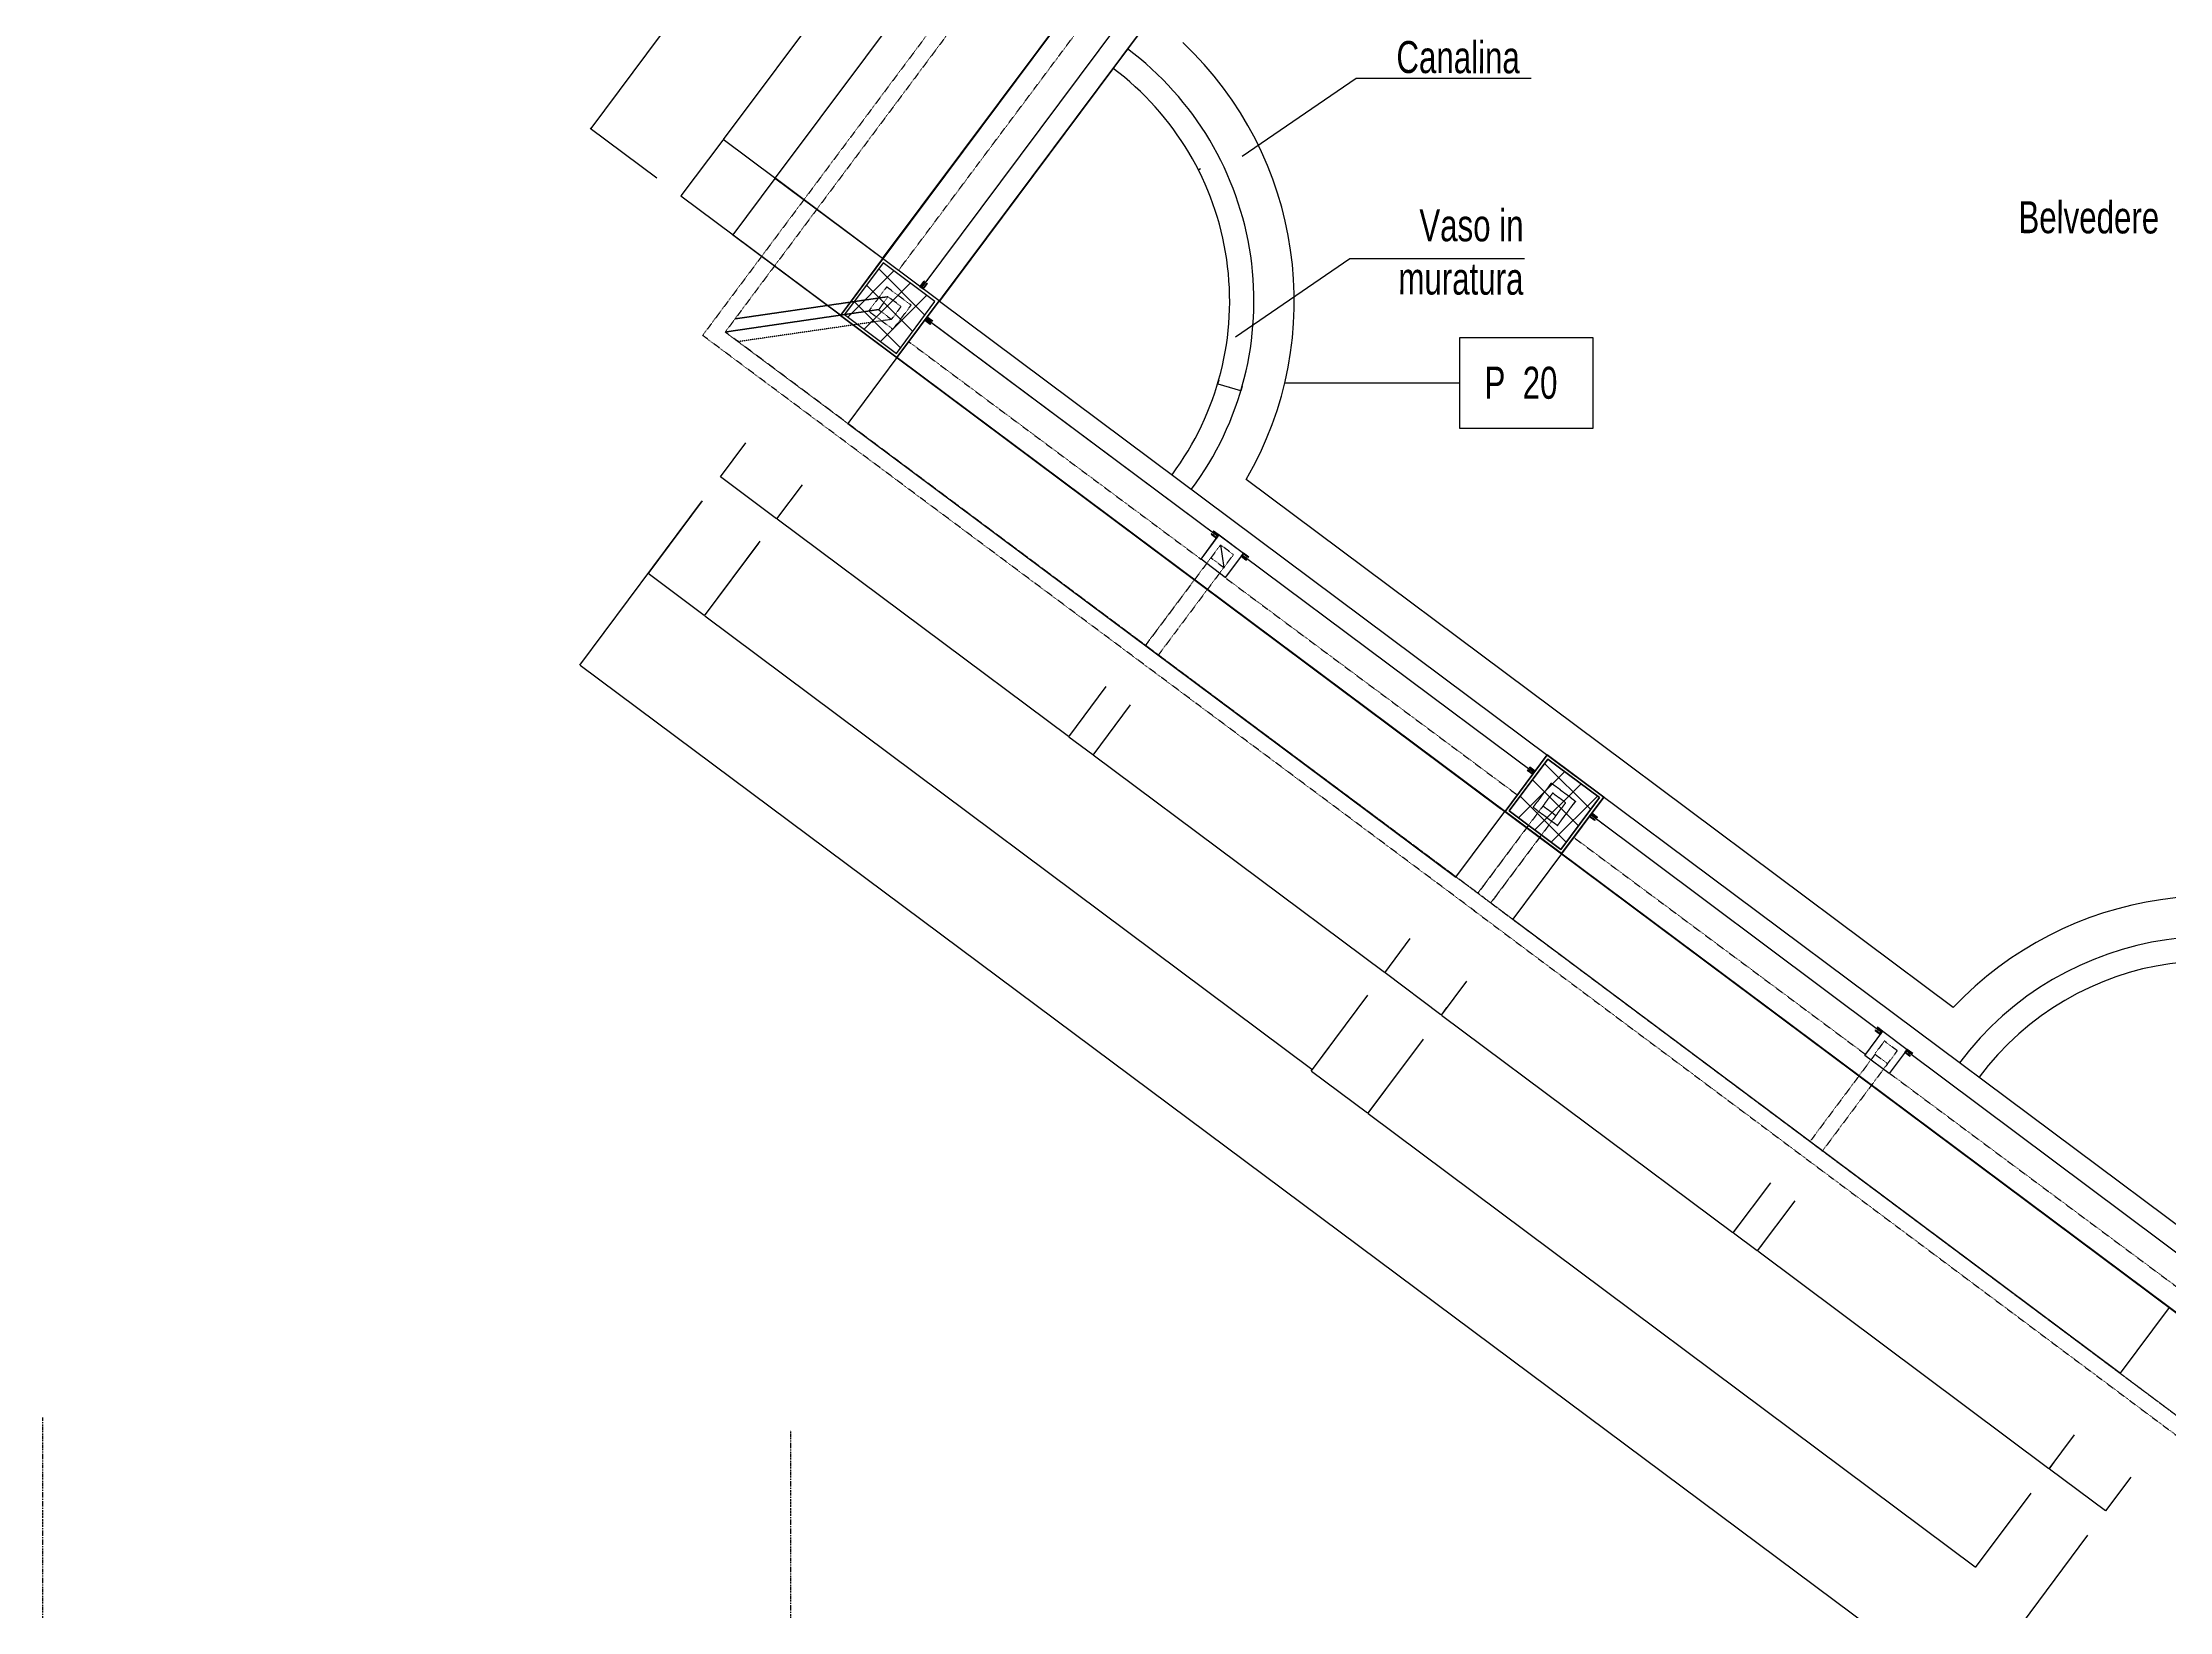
# Model space of a CAD drawing. Header units: millimetres. Extents: x -3782782348 to 131293, y -36553 to 57271.
# Drawn here: x 125259 to 126312, y -29810 to -29034 of the extents above; entities that cross this region are included whole.
import ezdxf

# ---------------------------------------------------------------- set-up
doc = ezdxf.new("R2010")
doc.units = ezdxf.units.MM
doc.header["$LTSCALE"] = 0.01
doc.linetypes.add('DASHDOT', pattern=[25.4, 12.7, -6.35, 0, -6.35])
doc.linetypes.add('HIDDEN', pattern=[0.375, 0.25, -0.125])
doc.layers.get('Defpoints').update_dxf_attribs({"color": 253})
doc.layers.add('EPC RETINI PIANO TERRENO DEFINITIVO', color=4, linetype='Continuous', lineweight=0)
doc.layers.add('SEZIONATO', color=7, linetype='Continuous', lineweight=25)
for name, color, linetype in [('X_Esterno', 8, 'Continuous'), ('X_MURI', 8, 'Continuous'), ('X_Proiezini', 1, 'Continuous'), ('X_quote 1', 253, 'Continuous'), ('X_TESTI', 253, 'Continuous')]:
    doc.layers.add(name, color=color, linetype=linetype)
doc.styles.add('QUOTE', font='simplex.shx', dxfattribs={"width": 0.7})
doc.styles.get("Standard").update_dxf_attribs({"font": 'arial.ttf'})
doc.dimstyles.get("Standard").update_dxf_attribs({"dimscale": 0, "dimtxt": 0.18, "dimasz": 0.18, "dimexe": 0.18, "dimexo": 0.0625, "dimgap": 0.09, "dimtad": 1, "dimdec": 0, "dimzin": 0, "dimdsep": 46, "dimtxsty": 'Standard', "dimcen": 0.09, "dimclrd": 256, "dimclre": 256, "dimclrt": 5, "dimadec": 0, "dimazin": 0, "dimtfac": 1, "dimtdec": 0, "dimtix": 1, "dimtofl": 0, "dimtmove": 2, "dimatfit": 3, "dimfxl": 1, "dimtolj": 1, "dimtzin": 0, "dimarcsym": 0})
pattern_1 = [(45, (126193.022, -24575), (-7.071068, 7.071068), []), (135, (126193.022, -24575), (-7.071068, -7.071068), [])]

# ---------------------------------------------------------------- blocks, each defined once
blk = doc.blocks.new('*D204')
at = {"layer": 'Defpoints', "color": 0, "transparency": 16777216}
for p in [(125634.6, -29252.5, 0), (125785.1, -29352.4, 0), (125766.6, -29377.1, 0)]:
    blk.add_point(p, dxfattribs=at)
at = {"layer": 'X_quote 1', "lineweight": -2, "transparency": 16777216}
for p, q in [((125634.6, -29252.6, 0), (125622, -29269.4, 0)), ((125622.3, -29269.4, 0), (125766.5, -29377, 0)), ((125785, -29352.4, 0), (125766.5, -29377.3, 0))]:
    blk.add_line(p, q, dxfattribs=at)
at = {"layer": 'X_quote 1', "transparency": 16777216}
for points in [[(125622.3, -29269.4, 0), (125622.2, -29269.4, 0), (125622.1, -29269.3, 0)], [(125766.5, -29377, 0), (125766.4, -29377.1, 0), (125766.6, -29377.1, 0)]]:
    blk.add_solid(points, dxfattribs=at)
at = {"layer": 'X_quote 1', "color": 5, "transparency": 16777216, "insert": (125694.5, -29323.1, 0), "char_height": 0.18, "attachment_point": 5, "rotation": 323.2584}
blk.add_mtext('\\A1;180', dxfattribs=at)
blk = doc.blocks.new('*D368')
at = {"layer": 'Defpoints', "color": 0, "transparency": 16777216}
for p in [(125595.7, -29081.8), (125674.6, -29140.7, 0), (125653.6, -29168.7, 0)]:
    blk.add_point(p, dxfattribs=at)
at = {"layer": 'X_quote 1', "lineweight": -2, "transparency": 16777216}
for p, q in [((125574.8, -29109.6), (125595.6, -29081.9)), ((125674.5, -29140.6), (125595.5, -29081.7)), ((125653.6, -29168.6), (125574.6, -29109.7))]:
    blk.add_line(p, q, dxfattribs=at)
at = {"layer": 'X_quote 1', "transparency": 16777216}
for points in [[(125595.5, -29081.9), (125595.6, -29081.9), (125595.7, -29081.8)], [(125574.8, -29109.6), (125574.9, -29109.7), (125574.7, -29109.8)]]:
    blk.add_solid(points, dxfattribs=at)
at = {"layer": 'X_quote 1', "color": 5, "transparency": 16777216, "insert": (125585.1, -29095.7), "char_height": 0.18, "attachment_point": 5, "rotation": 53.2584}
blk.add_mtext('\\A1;35', dxfattribs=at)
blk = doc.blocks.new('*D369')
at = {"layer": 'Defpoints', "color": 0, "transparency": 16777216}
for p in [(125820.3, -28780.8), (125899.2, -28839.7, 0), (125674.6, -29140.7, 0)]:
    blk.add_point(p, dxfattribs=at)
at = {"layer": 'X_quote 1', "lineweight": -2, "transparency": 16777216}
for p, q in [((125595.8, -29081.6), (125820.2, -28781)), ((125899.2, -28839.7), (125820.2, -28780.7)), ((125674.5, -29140.6), (125595.5, -29081.7))]:
    blk.add_line(p, q, dxfattribs=at)
at = {"layer": 'X_quote 1', "transparency": 16777216}
for points in [[(125820.2, -28781), (125820.2, -28781), (125820.3, -28780.8)], [(125595.7, -29081.6), (125595.8, -29081.6), (125595.7, -29081.8)]]:
    blk.add_solid(points, dxfattribs=at)
at = {"layer": 'X_quote 1', "color": 5, "transparency": 16777216, "insert": (125707.8, -28931.2), "char_height": 0.18, "attachment_point": 5, "rotation": 53.2584}
blk.add_mtext('\\A1;376', dxfattribs=at)
blk = doc.blocks.new('*D208')
at = {"layer": 'Defpoints', "color": 0, "transparency": 16777216}
for p in [(125785.1, -29352.4, 0), (125797.1, -29361.4, 0), (125778.6, -29386.1)]:
    blk.add_point(p, dxfattribs=at)
at = {"layer": 'X_quote 1', "lineweight": -2, "transparency": 16777216}
for p, q in [((125785, -29352.4), (125766.5, -29377.3)), ((125797.1, -29361.4), (125778.5, -29386.3)), ((125766.7, -29377.3), (125778.5, -29386))]:
    blk.add_line(p, q, dxfattribs=at)
at = {"layer": 'X_quote 1', "transparency": 16777216}
for points in [[(125766.8, -29377.2), (125766.7, -29377.3), (125766.6, -29377.1)], [(125778.5, -29386), (125778.5, -29386), (125778.6, -29386.1)]]:
    blk.add_solid(points, dxfattribs=at)
at = {"layer": 'X_quote 1', "color": 5, "transparency": 16777216, "insert": (125772.7, -29381.5), "char_height": 0.18, "attachment_point": 5, "rotation": 323.2584}
blk.add_mtext('\\A1;15', dxfattribs=at)
blk = doc.blocks.new('*D209')
at = {"layer": 'Defpoints', "color": 0, "transparency": 16777216}
for p in [(125797.1, -29361.4, 0), (125935.6, -29477.2, 0), (125923.1, -29493.9)]:
    blk.add_point(p, dxfattribs=at)
at = {"layer": 'X_quote 1', "lineweight": -2, "transparency": 16777216}
for p, q in [((125797.1, -29361.4), (125778.5, -29386.3)), ((125778.8, -29386.2), (125922.9, -29493.8)), ((125935.5, -29477.2), (125922.9, -29494.1))]:
    blk.add_line(p, q, dxfattribs=at)
at = {"layer": 'X_quote 1', "transparency": 16777216}
for points in [[(125778.8, -29386.2), (125778.7, -29386.3), (125778.6, -29386.1)], [(125922.9, -29493.8), (125922.9, -29493.9), (125923.1, -29493.9)]]:
    blk.add_solid(points, dxfattribs=at)
at = {"layer": 'X_quote 1', "color": 5, "transparency": 16777216, "insert": (125850.9, -29439.9), "char_height": 0.18, "attachment_point": 5, "rotation": 323.2584}
blk.add_mtext('\\A1;180', dxfattribs=at)
blk = doc.blocks.new('*D210')
at = {"layer": 'Defpoints', "color": 0, "transparency": 16777216}
for p in [(125935.6, -29477.2, 0), (125963.6, -29498.1, 0), (125951.1, -29514.9)]:
    blk.add_point(p, dxfattribs=at)
at = {"layer": 'X_quote 1', "lineweight": -2, "transparency": 16777216}
for p, q in [((125935.5, -29477.2), (125922.9, -29494.1)), ((125923.2, -29494), (125950.9, -29514.8)), ((125963.6, -29498.2), (125951, -29515))]:
    blk.add_line(p, q, dxfattribs=at)
at = {"layer": 'X_quote 1', "transparency": 16777216}
for points in [[(125923.2, -29494), (125923.2, -29494.1), (125923.1, -29493.9)], [(125951, -29514.7), (125950.9, -29514.8), (125951.1, -29514.9)]]:
    blk.add_solid(points, dxfattribs=at)
at = {"layer": 'X_quote 1', "color": 5, "transparency": 16777216, "insert": (125937.2, -29504.3), "char_height": 0.18, "attachment_point": 5, "rotation": 323.2584}
blk.add_mtext('\\A1;35', dxfattribs=at)
blk = doc.blocks.new('*D211')
at = {"layer": 'Defpoints', "color": 0, "transparency": 16777216}
for p in [(126114, -29597.9, 0), (126126, -29606.9, 0), (126107.5, -29631.7)]:
    blk.add_point(p, dxfattribs=at)
at = {"layer": 'X_quote 1', "lineweight": -2, "transparency": 16777216}
for p, q in [((126114, -29598), (126095.4, -29622.8)), ((126126, -29607), (126107.4, -29631.8)), ((126095.7, -29622.8), (126107.4, -29631.6))]:
    blk.add_line(p, q, dxfattribs=at)
at = {"layer": 'X_quote 1', "transparency": 16777216}
for points in [[(126095.7, -29622.8), (126095.6, -29622.8), (126095.5, -29622.7)], [(126107.4, -29631.5), (126107.4, -29631.6), (126107.5, -29631.7)]]:
    blk.add_solid(points, dxfattribs=at)
at = {"layer": 'X_quote 1', "color": 5, "transparency": 16777216, "insert": (126101.6, -29627), "char_height": 0.18, "attachment_point": 5, "rotation": 323.2584}
blk.add_mtext('\\A1;15', dxfattribs=at)
blk = doc.blocks.new('*D212')
at = {"layer": 'Defpoints', "color": 0, "transparency": 16777216}
for p in [(125953.8, -29511.3, 0), (126095.5, -29622.7), (126098.2, -29619.1, 0)]:
    blk.add_point(p, dxfattribs=at)
at = {"layer": 'X_quote 1', "lineweight": -2, "transparency": 16777216}
for p, q in [((125953.7, -29511.3), (125951, -29515)), ((125951.2, -29515), (126095.4, -29622.6)), ((126098.2, -29619.1), (126095.4, -29622.8))]:
    blk.add_line(p, q, dxfattribs=at)
at = {"layer": 'X_quote 1', "transparency": 16777216}
for points in [[(125951.2, -29515), (125951.2, -29515), (125951.1, -29514.9)], [(126095.4, -29622.6), (126095.4, -29622.6), (126095.5, -29622.7)]]:
    blk.add_solid(points, dxfattribs=at)
at = {"layer": 'X_quote 1', "color": 5, "transparency": 16777216, "insert": (126023.4, -29568.6), "char_height": 0.18, "attachment_point": 5, "rotation": 323.2584}
blk.add_mtext('\\A1;180', dxfattribs=at)
blk = doc.blocks.new('*D213')
at = {"layer": 'Defpoints', "color": 0, "transparency": 16777216}
for p in [(125606.6, -29231.7, 0), (125634.6, -29252.5, 0), (125622.1, -29269.3)]:
    blk.add_point(p, dxfattribs=at)
at = {"layer": 'X_quote 1', "lineweight": -2, "transparency": 16777216}
for p, q in [((125606.6, -29231.7), (125594, -29248.6)), ((125594.2, -29248.5), (125622, -29269.2)), ((125634.6, -29252.6), (125622, -29269.4))]:
    blk.add_line(p, q, dxfattribs=at)
at = {"layer": 'X_quote 1', "transparency": 16777216}
for points in [[(125594.3, -29248.5), (125594.2, -29248.5), (125594.1, -29248.4)], [(125622, -29269.2), (125622, -29269.2), (125622.1, -29269.3)]]:
    blk.add_solid(points, dxfattribs=at)
at = {"layer": 'X_quote 1', "color": 5, "transparency": 16777216, "insert": (125608.2, -29258.7), "char_height": 0.18, "attachment_point": 5, "rotation": 323.3042}
blk.add_mtext('\\A1;35', dxfattribs=at)
blk = doc.blocks.new('*D214')
at = {"layer": 'Defpoints', "color": 0, "transparency": 16777216}
for p in [(126110.2, -29628.1, 0), (126252, -29739.5), (126254.7, -29735.9, 0)]:
    blk.add_point(p, dxfattribs=at)
at = {"layer": 'X_quote 1', "lineweight": -2, "transparency": 16777216}
for p, q in [((126110.2, -29628.1), (126107.4, -29631.8)), ((126107.7, -29631.8), (126251.8, -29739.4)), ((126254.6, -29735.9), (126251.9, -29739.6))]:
    blk.add_line(p, q, dxfattribs=at)
at = {"layer": 'X_quote 1', "transparency": 16777216}
for points in [[(126107.7, -29631.7), (126107.7, -29631.8), (126107.5, -29631.7)], [(126251.8, -29739.4), (126251.8, -29739.4), (126252, -29739.5)]]:
    blk.add_solid(points, dxfattribs=at)
at = {"layer": 'X_quote 1', "color": 5, "transparency": 16777216, "insert": (126179.9, -29685.4), "char_height": 0.18, "attachment_point": 5, "rotation": 323.2584}
blk.add_mtext('\\A1;180', dxfattribs=at)
blk = doc.blocks.new('*D215')
at = {"layer": 'Defpoints', "color": 0, "transparency": 16777216}
for p in [(126264.4, -29722.7, 0), (126292.5, -29743.6, 0), (126280, -29760.4)]:
    blk.add_point(p, dxfattribs=at)
at = {"layer": 'X_quote 1', "lineweight": -2, "transparency": 16777216}
for p, q in [((126264.4, -29722.8), (126251.8, -29739.6)), ((126252.1, -29739.6), (126279.8, -29760.3)), ((126292.4, -29743.7), (126279.9, -29760.5))]:
    blk.add_line(p, q, dxfattribs=at)
at = {"layer": 'X_quote 1', "transparency": 16777216}
for points in [[(126252.1, -29739.6), (126252.1, -29739.6), (126251.9, -29739.5)], [(126279.8, -29760.3), (126279.8, -29760.3), (126280, -29760.4)]]:
    blk.add_solid(points, dxfattribs=at)
at = {"layer": 'X_quote 1', "color": 5, "transparency": 16777216, "insert": (126266.1, -29749.8), "char_height": 0.18, "attachment_point": 5, "rotation": 323.3042}
blk.add_mtext('\\A1;35', dxfattribs=at)
blk = doc.blocks.new('*D219')
at = {"layer": 'Defpoints', "color": 0, "transparency": 16777216}
for p in [(125942.1, -29526.9, 0), (126243, -29751.5, 0), (126215.5, -29788.3)]:
    blk.add_point(p, dxfattribs=at)
at = {"layer": 'X_quote 1', "lineweight": -2, "transparency": 16777216}
for p, q in [((125942.1, -29526.9), (125914.5, -29563.8)), ((125914.8, -29563.8), (126215.4, -29788.2)), ((126242.9, -29751.6), (126215.4, -29788.5))]:
    blk.add_line(p, q, dxfattribs=at)
at = {"layer": 'X_quote 1', "transparency": 16777216}
for points in [[(125914.8, -29563.8), (125914.8, -29563.8), (125914.6, -29563.7)], [(126215.4, -29788.2), (126215.4, -29788.2), (126215.5, -29788.3)]]:
    blk.add_solid(points, dxfattribs=at)
at = {"layer": 'X_quote 1', "color": 5, "transparency": 16777216, "insert": (126065.2, -29675.8), "char_height": 0.18, "attachment_point": 5, "rotation": 323.2542}
blk.add_mtext('\\A1;375.5', dxfattribs=at)
blk = doc.blocks.new('*D221')
at = {"layer": 'Defpoints', "color": 0, "transparency": 16777216}
for p in [(125895.6, -29530.7), (125923.6, -29551.7), (125914.6, -29563.7)]:
    blk.add_point(p, dxfattribs=at)
at = {"layer": 'X_quote 1', "lineweight": -2, "transparency": 16777216}
for p, q in [((125895.6, -29530.7), (125886.5, -29542.8)), ((125886.8, -29542.8), (125914.5, -29563.5)), ((125923.6, -29551.7), (125914.5, -29563.8))]:
    blk.add_line(p, q, dxfattribs=at)
at = {"layer": 'X_quote 1', "transparency": 16777216}
for points in [[(125886.8, -29542.7), (125886.8, -29542.8), (125886.6, -29542.7)], [(125914.5, -29563.5), (125914.5, -29563.6), (125914.6, -29563.7)]]:
    blk.add_solid(points, dxfattribs=at)
at = {"layer": 'X_quote 1', "color": 5, "transparency": 16777216, "insert": (125900.7, -29553), "char_height": 0.18, "attachment_point": 5, "rotation": 323.1145}
blk.add_mtext('\\A1;35', dxfattribs=at)
blk = doc.blocks.new('*D222')
at = {"layer": 'Defpoints', "color": 0, "transparency": 16777216}
for p in [(125584.7, -29261), (126271, -29772.4, 0), (126210.8, -29853.2)]:
    blk.add_point(p, dxfattribs=at)
at = {"layer": 'X_quote 1', "lineweight": -2, "transparency": 16777216}
for p, q in [((125584.7, -29261), (125524.4, -29341.9)), ((125524.7, -29341.9), (126210.7, -29853.1)), ((126271, -29772.5), (126210.7, -29853.3))]:
    blk.add_line(p, q, dxfattribs=at)
at = {"layer": 'X_quote 1', "transparency": 16777216}
for points in [[(125524.7, -29341.8), (125524.7, -29341.9), (125524.5, -29341.8)], [(126210.7, -29853.1), (126210.6, -29853.1), (126210.8, -29853.2)]]:
    blk.add_solid(points, dxfattribs=at)
at = {"layer": 'X_quote 1', "color": 5, "transparency": 16777216, "insert": (125867.8, -29597.3), "char_height": 0.18, "attachment_point": 5, "rotation": 323.3042}
blk.add_mtext('\\A1;856', dxfattribs=at)
blk = doc.blocks.new('*D223')
at = {"layer": 'Defpoints', "color": 0, "transparency": 16777216}
for p in [(125613.8, -29280.5, 0), (125914.6, -29505.1, 0), (125887.2, -29541.9)]:
    blk.add_point(p, dxfattribs=at)
at = {"layer": 'X_quote 1', "lineweight": -2, "transparency": 16777216}
for p, q in [((125613.7, -29280.5), (125586.2, -29317.4)), ((125586.4, -29317.4), (125887, -29541.8)), ((125914.6, -29505.2), (125887.1, -29542))]:
    blk.add_line(p, q, dxfattribs=at)
at = {"layer": 'X_quote 1', "transparency": 16777216}
for points in [[(125586.4, -29317.3), (125586.4, -29317.4), (125586.3, -29317.3)], [(125887, -29541.8), (125887, -29541.8), (125887.2, -29541.9)]]:
    blk.add_solid(points, dxfattribs=at)
at = {"layer": 'X_quote 1', "color": 5, "transparency": 16777216, "insert": (125736.8, -29429.4), "char_height": 0.18, "attachment_point": 5, "rotation": 323.2542}
blk.add_mtext('\\A1;375.5', dxfattribs=at)
blk = doc.blocks.new('*D224')
at = {"layer": 'Defpoints', "color": 0, "transparency": 16777216}
for p in [(125585.1, -29260.4), (125613.1, -29281.3, 0), (125558.3, -29296.4)]:
    blk.add_point(p, dxfattribs=at)
at = {"layer": 'X_quote 1', "lineweight": -2, "transparency": 16777216}
for p, q in [((125585.1, -29260.5), (125558.2, -29296.6)), ((125613.1, -29281.4), (125586.2, -29317.4)), ((125586.2, -29317.2), (125558.5, -29296.5))]:
    blk.add_line(p, q, dxfattribs=at)
at = {"layer": 'X_quote 1', "transparency": 16777216}
for points in [[(125558.5, -29296.5), (125558.4, -29296.6), (125558.3, -29296.4)], [(125586.2, -29317.2), (125586.2, -29317.2), (125586.3, -29317.3)]]:
    blk.add_solid(points, dxfattribs=at)
at = {"layer": 'X_quote 1', "color": 5, "transparency": 16777216, "insert": (125572.4, -29306.7), "char_height": 0.18, "attachment_point": 5, "rotation": 323.3042}
blk.add_mtext('\\A1;35', dxfattribs=at)
blk = doc.blocks.new('*D447')
at = {"layer": 'Defpoints', "color": 0, "transparency": 16777216}
for p in [(125729.3, -28956.4), (125790.4, -29002.2, 0), (125682.3, -29146.5, 0)]:
    blk.add_point(p, dxfattribs=at)
at = {"layer": 'X_quote 1', "lineweight": -2, "transparency": 16777216}
for p, q in [((125621.4, -29100.6), (125729.2, -28956.6)), ((125790.3, -29002.1), (125729.2, -28956.3)), ((125682.3, -29146.4), (125621.1, -29100.6))]:
    blk.add_line(p, q, dxfattribs=at)
at = {"layer": 'X_quote 1', "transparency": 16777216}
for points in [[(125729.2, -28956.6), (125729.2, -28956.6), (125729.3, -28956.4)], [(125621.3, -29100.6), (125621.4, -29100.6), (125621.3, -29100.7)]]:
    blk.add_solid(points, dxfattribs=at)
at = {"layer": 'X_quote 1', "color": 5, "transparency": 16777216, "insert": (125675.1, -29028.5), "char_height": 0.18, "attachment_point": 5, "rotation": 53.1755}
blk.add_mtext('\\A1;180', dxfattribs=at)
blk = doc.blocks.new('*D225')
at = {"layer": 'Defpoints', "color": 0, "transparency": 16777216}
for p in [(126074.8, -28414.9), (125529.9, -29076.3), (125562.7, -29100.8)]:
    blk.add_point(p, dxfattribs=at)
at = {"layer": 'X_quote 1', "lineweight": -2, "transparency": 16777216}
for p, q in [((126041.8, -28390.5), (125530, -29076.2)), ((126074.7, -28414.8), (126041.8, -28390.2)), ((125562.7, -29100.8), (125529.7, -29076.2))]:
    blk.add_line(p, q, dxfattribs=at)
at = {"layer": 'X_quote 1', "transparency": 16777216}
for points in [[(126041.8, -28390.5), (126041.9, -28390.5), (126041.9, -28390.4)], [(125530, -29076.1), (125530, -29076.2), (125529.9, -29076.3)]]:
    blk.add_solid(points, dxfattribs=at)
at = {"layer": 'X_quote 1', "color": 5, "transparency": 16777216, "insert": (125785.8, -28733.2), "char_height": 0.18, "attachment_point": 5, "rotation": 53.2584}
blk.add_mtext('\\A1;856', dxfattribs=at)
blk = doc.blocks.new('*D458')
at = {"layer": 'Defpoints', "color": 0, "transparency": 16777216}
for p in [(125830.8, -29096.7, 0), (125702.6, -29161.6, 0)]:
    blk.add_point(p, dxfattribs=at)
at = {"layer": 'X_quote 1', "lineweight": -2, "transparency": 16777216}
for p, q in [((125831.8, -29096.2), (125831, -29096.6)), ((125702.5, -29161.6), (125702.6, -29161.6)), ((125702.6, -29161.6), (125702.6, -29161.5))]:
    blk.add_line(p, q, dxfattribs=at)
at = {"layer": 'X_quote 1', "transparency": 16777216}
blk.add_solid([(125831, -29096.6), (125831, -29096.7), (125830.8, -29096.7)], dxfattribs=at)
at = {"layer": 'X_quote 1', "color": 5, "transparency": 16777216, "insert": (125831.4, -29096.2), "char_height": 0.18, "attachment_point": 5, "rotation": 26.8192}
blk.add_mtext('\\A1;R144', dxfattribs=at)
blk = doc.blocks.new('*D459')
at = {"layer": 'Defpoints', "color": 0, "transparency": 16777216}
for p in [(125840.9, -29200.6, 0), (125851.9, -29205.8), (125852.4, -29203.9, 0)]:
    blk.add_point(p, dxfattribs=at)
at = {"layer": 'X_quote 1', "lineweight": -2, "transparency": 16777216}
for p, q in [((125840.9, -29200.7), (125840.3, -29202.8)), ((125840.5, -29202.6), (125851.7, -29205.8)), ((125852.4, -29203.9), (125851.8, -29206))]:
    blk.add_line(p, q, dxfattribs=at)
at = {"layer": 'X_quote 1', "transparency": 16777216}
for points in [[(125840.5, -29202.6), (125840.5, -29202.7), (125840.3, -29202.6)], [(125851.7, -29205.8), (125851.7, -29205.8), (125851.9, -29205.8)]]:
    blk.add_solid(points, dxfattribs=at)
at = {"layer": 'X_quote 1', "color": 5, "transparency": 16777216, "insert": (125846.1, -29204), "char_height": 0.18, "attachment_point": 5, "rotation": 344.2295}
blk.add_mtext('\\A1;12', dxfattribs=at)
blk = doc.blocks.new('A$C11017024')
at = {"layer": 'X_TESTI'}
blk.add_line((-152.4, 93.7), (-239, 93.7, 0), dxfattribs=at)
at = {"layer": 'X_TESTI', "elevation": 0}
blk.add_lwpolyline([(-152.4, 71.3), (-86.2, 71.3), (-86.2, 116.1), (-152.4, 116.1)], close=True, dxfattribs=at)
at = {"layer": 'X_TESTI', "insert": (-140.1, 85.8, 0), "char_height": 1.452, "width": 197.048, "attachment_point": 7, "rotation": 359.8509, "style": 'QUOTE'}
blk.add_mtext('{\\fArial|b0|i0|c0|p34;\\H10.9x;P  20 }', dxfattribs=at)
blk = doc.blocks.new('*D422')
at = {"layer": 'Defpoints', "color": 0, "transparency": 16777216}
for p in [(125600.3, -29128.9), (125674.5, -29140.6, 0), (125653.6, -29168.7, 0)]:
    blk.add_point(p, dxfattribs=at)
at = {"layer": 'X_quote 1', "lineweight": -2, "transparency": 16777216}
for p, q in [((125621.1, -29101), (125600.4, -29128.8)), ((125674.5, -29140.6), (125621, -29100.7)), ((125653.5, -29168.6), (125600.1, -29128.8))]:
    blk.add_line(p, q, dxfattribs=at)
at = {"layer": 'X_quote 1', "transparency": 16777216}
for points in [[(125621.1, -29101), (125621.1, -29101), (125621.2, -29100.8)], [(125600.3, -29128.7), (125600.4, -29128.8), (125600.3, -29128.9)]]:
    blk.add_solid(points, dxfattribs=at)
at = {"layer": 'X_quote 1', "color": 5, "transparency": 16777216, "insert": (125610.6, -29114.8), "char_height": 0.18, "attachment_point": 5, "rotation": 53.2815}
blk.add_mtext('\\A1;35', dxfattribs=at)

msp = doc.modelspace()

# ---------------------------------------------------------------- hatches: boundary and pattern name
at = {"layer": 'EPC RETINI PIANO TERRENO DEFINITIVO'}
h = msp.add_hatch(dxfattribs=at)
h.set_pattern_fill('_USER', color=256, scale=10, angle=45, style=0, double=1, pattern_type=0)
h.set_pattern_definition(pattern_1)
h.paths.add_polyline_path([(125700.4, -29161.9), (125674.8, -29142.7), (125655.7, -29168.3), (125681.3, -29187.5)])
h = msp.add_hatch(dxfattribs=at)
h.set_pattern_fill('_USER', color=256, scale=10, angle=45, style=0, double=1, pattern_type=0)
h.set_pattern_definition(pattern_1)
h.paths.add_polyline_path([(126029.4, -29407.4), (126003.8, -29388.3), (125984.7, -29413.9), (126010.3, -29433)])

# ---------------------------------------------------------------- linework, layer by layer
at = {"elevation": 0}
for points in [[(125700.4, -29161.9), (125674.8, -29142.7), (125655.7, -29168.3), (125681.3, -29187.5)], [(126029.4, -29407.4), (126003.8, -29388.3), (125984.6, -29413.9), (126010.3, -29433)], [(126003.8, -29388.3), (126029.4, -29407.4), (126010.3, -29433.1), (125984.7, -29413.9)]]:
    msp.add_lwpolyline(points, close=True, dxfattribs=at)
for centre in [(125696.4, -29151.5, 0), (125696.4, -29151.5, 0), (125698.2, -29149.1, 0), (125698.2, -29149.1, 0), (125700, -29146.6, 0), (125701.8, -29144.2, 0), (125838.7, -29276.9, 0), (125838.7, -29276.9, 0), (125854.2, -29288.5, 0), (125854.2, -29288.5, 0), (126028.4, -29418.5, 0), (126030.8, -29420.3, 0), (126167.3, -29522.5, 0), (126167.3, -29522.5, 0), (126182.8, -29534.1, 0), (126182.9, -29534.1, 0)]:
    msp.add_circle(centre, 0.0957)
at = {"layer": 'SEZIONATO'}
for p, q in [((125801.6, -29010.5, 0), (125693.9, -29154.7, 0)), ((125694.7, -29152, 0), (125692.9, -29154.4, 0)), ((125694.7, -29152, 0), (125692.9, -29154.4, 0)), ((125697.8, -29172.9, 0), (125695.4, -29171.2, 0)), ((125697.8, -29172.9, 0), (125695.4, -29171.2, 0)), ((125840.2, -29278, 0), (125696, -29170.4, 0)), ((125840.2, -29278, 0), (125696.2, -29170.5, 0)), ((125837.4, -29277.2, 0), (125839.8, -29279, 0)), ((125837.5, -29277.2, 0), (125839.9, -29279, 0)), ((125854.3, -29289.8, 0), (125851.9, -29288, 0)), ((125854.3, -29289.8, 0), (125851.9, -29288, 0)), ((125852.7, -29287.4, 0), (125996.9, -29395, 0)), ((125852.7, -29287.4, 0), (125996.9, -29395, 0)), ((125993.9, -29394, 0), (125996.3, -29395.8, 0)), ((125993.9, -29394, 0), (125996.3, -29395.8, 0)), ((126026.7, -29418.5, 0), (126024.3, -29416.7, 0)), ((126026.7, -29418.5, 0), (126024.3, -29416.7, 0)), ((126168.9, -29523.6, 0), (126025.2, -29416.1, 0)), ((126166.1, -29522.8, 0), (126168.5, -29524.6, 0)), ((126166.1, -29522.8, 0), (126168.5, -29524.6, 0)), ((126182.9, -29535.4, 0), (126180.5, -29533.6, 0)), ((126182.9, -29535.4, 0), (126180.5, -29533.6, 0)), ((126181.6, -29532.9, 0), (126325.6, -29640.4, 0)), ((126181.6, -29532.9, 0), (126325.6, -29640.4, 0))]:
    msp.add_line(p, q, dxfattribs=at)
at = {"layer": 'X_Esterno', "linetype": 'HIDDEN', "ltscale": 30}
for p, q in [((126155.8, -28414.6, 0), (125585.4, -29178.6, 0)), ((126157.4, -28425.8, 0), (125596.6, -29176.9, 0)), ((125682.3, -29146.5, 0), (125790.3, -29002.1, 0)), ((125677.3, -29159.5, 0), (125601.4, -29170.5, 0)), ((125677.2, -29159.5, 0), (125601.4, -29170.5, 0)), ((125672.5, -29165.9, 0), (125596.6, -29177, 0)), ((125672.4, -29165.9, 0), (125596.6, -29177, 0)), ((125678.9, -29170.7, 0), (125603, -29181.7, 0)), ((125678.9, -29170.7, 0), (125603, -29181.7, 0)), ((125967.6, -29463.5, 0), (125585.4, -29178.6, 0)), ((125967.6, -29463.5, 0), (125585.4, -29178.6, 0)), ((125972.3, -29457.1, 0), (125596.6, -29176.9, 0)), ((125972.4, -29457.1, 0), (125596.6, -29177, 0)), ((125687.5, -29181.8, 0), (125832.1, -29289.4, 0)), ((125844, -29298.5, 0), (125988.7, -29406.1, 0)), ((126001.4, -29411.5, 0), (125969.1, -29454.7, 0)), ((126001.4, -29411.5, 0), (125969.1, -29454.7, 0)), ((126001.4, -29411.5, 0), (125969.1, -29454.7, 0)), ((126001.4, -29411.5, 0), (125969.2, -29454.7, 0)), ((126007.8, -29416.3, 0), (125975.5, -29459.5, 0)), ((126007.8, -29416.3, 0), (125975.6, -29459.5, 0)), ((126007.8, -29416.3, 0), (125975.6, -29459.5, 0)), ((126007.8, -29416.3, 0), (125975.6, -29459.5, 0)), ((126016.6, -29427.1, 0), (126161.3, -29534.7, 0)), ((125972.3, -29457.1, 0), (126347.8, -29737.7, 0)), ((125972.4, -29457.1, 0), (126347.8, -29737.7, 0)), ((125964.4, -29461.1, 0), (125964.3, -29461.2, 0)), ((125964.4, -29461.1, 0), (125964.3, -29461.2, 0)), ((125964.4, -29461.2, 0), (125964.3, -29461.2, 0)), ((125964.4, -29461.2, 0), (125964.3, -29461.2, 0)), ((125967.2, -29463.3, 0), (126349.1, -29748.6, 0)), ((126165.9, -29534.3, 0), (126133.6, -29577.6, 0)), ((126171.9, -29539.2, 0), (126139.5, -29582.6, 0)), ((126173, -29543.9, 0), (126317.7, -29651.5, 0))]:
    msp.add_line(p, q, dxfattribs=at)
at = {"layer": 'X_Esterno', "linetype": 'HIDDEN', "ltscale": 14}
for p, q in [((125837, -29288.7, 0), (125804.6, -29332, 0)), ((125837, -29288.7, 0), (125804.6, -29332.1, 0)), ((125843.4, -29293.5, 0), (125811, -29336.8, 0)), ((125843.4, -29293.5, 0), (125811, -29336.8, 0)), ((125970.8, -29465.9, 0), (125970.7, -29466, 0)), ((125970.8, -29465.9, 0), (125970.7, -29466, 0)), ((125970.8, -29465.9, 0), (125970.7, -29466, 0)), ((125970.8, -29465.9, 0), (125970.8, -29466, 0))]:
    msp.add_line(p, q, dxfattribs=at)
at = {"layer": 'X_Esterno', "linetype": 'HIDDEN', "ltscale": 14, "elevation": 0}
for points in [[(125688.6, -29163.6), (125676.5, -29154.6), (125667.6, -29166.6), (125679.6, -29175.6)], [(125688.6, -29163.6), (125676.5, -29154.6), (125667.6, -29166.6), (125679.6, -29175.6)], [(125683.7, -29164.3), (125677.2, -29159.5), (125672.5, -29165.9), (125678.9, -29170.7)], [(125683.7, -29164.3), (125677.2, -29159.5), (125672.5, -29165.9), (125678.9, -29170.7)]]:
    msp.add_lwpolyline(points, close=True, dxfattribs=at)
at = {"layer": 'X_Esterno', "elevation": 0}
for points in [[(126029.5, -29380.6), (125854.4, -29250)], [(126204.5, -29511.3), (126029.5, -29380.6)]]:
    msp.add_lwpolyline(points, dxfattribs=at)
at = {"layer": 'X_Esterno', "linetype": 'HIDDEN', "ltscale": 7, "elevation": 0}
for points in [[(125848.2, -29287.1), (125841.8, -29282.3), (125837, -29288.7), (125843.4, -29293.5)], [(125848.2, -29287.1), (125841.8, -29282.3), (125837, -29288.7), (125843.4, -29293.5)], [(126017.5, -29409.2), (126005.5, -29400.2), (125996.5, -29412.2), (126008.5, -29421.2)], [(126005.5, -29400.2), (126017.5, -29409.2), (126008.5, -29421.2), (125996.5, -29412.2)], [(126005.5, -29400.2), (126017.5, -29409.2), (126008.5, -29421.2), (125996.5, -29412.2)], [(126017.5, -29409.2), (126005.5, -29400.2), (125996.5, -29412.2), (126008.6, -29421.2)], [(126012.6, -29409.9), (126006.2, -29405.1), (126001.4, -29411.5), (126007.8, -29416.3)], [(126006.2, -29405.1), (126012.6, -29409.9), (126007.8, -29416.3), (126001.4, -29411.5)], [(126006.2, -29405.1), (126012.6, -29409.9), (126007.8, -29416.3), (126001.4, -29411.5)], [(126012.6, -29409.9), (126006.2, -29405.1), (126001.4, -29411.5), (126007.8, -29416.3)], [(126176.8, -29532.7), (126170.4, -29527.9), (126165.6, -29534.3), (126172, -29539.1)], [(126176.8, -29532.7), (126170.4, -29527.9), (126165.6, -29534.3), (126172, -29539.1)]]:
    msp.add_lwpolyline(points, close=True, dxfattribs=at)
at = {"layer": 'X_Esterno'}
for centre, radius, start, end in [((125702.6, -29161.6, 0), 155.7, 323.2584, 53.2584), ((125702.6, -29161.6, 0), 175.7, 329.7936, 46.7111), ((125702.6, -29161.6, 0), 143.7, 323.2584, 53.2584), ((126332.4, -29631.8, 0), 175.7, 59.8026, 136.7201), ((126332.4, -29631.8, 0), 155.7, 53.2552, 143.2552), ((126332.4, -29631.8, 0), 143.7, 53.2552, 143.2552)]:
    msp.add_arc(centre, radius, start, end, dxfattribs=at)
at = {"layer": 'X_MURI', "ltscale": 4}
for p, q in [((125674.5, -29140.6, 0), (125653.6, -29168.6, 0)), ((125674.5, -29140.6, 0), (125653.6, -29168.6, 0)), ((125702.5, -29161.5, 0), (125674.5, -29140.6, 0)), ((125702.5, -29161.5, 0), (125674.5, -29140.6, 0)), ((125695, -29151.7, 0), (125692.9, -29154.4, 0)), ((125695, -29151.7, 0), (125692.9, -29154.4, 0)), ((125692.9, -29154.4, 0), (125694.6, -29155.6, 0)), ((125692.9, -29154.4, 0), (125694.6, -29155.6, 0)), ((125695.2, -29151.8, 0), (125693.4, -29154.3, 0)), ((125695.2, -29151.8, 0), (125693.4, -29154.3, 0)), ((125693.4, -29154.3, 0), (125694.5, -29155.2, 0)), ((125693.4, -29154.3, 0), (125694.5, -29155.2, 0)), ((125696.3, -29152.7, 0), (125694.5, -29155.2, 0)), ((125696.3, -29152.7, 0), (125694.5, -29155.2, 0)), ((125696.6, -29152.9, 0), (125694.6, -29155.6, 0)), ((125696.6, -29152.9, 0), (125694.6, -29155.6, 0)), ((125695.2, -29151.8, 0), (125695, -29151.7, 0)), ((125695.2, -29151.8, 0), (125695, -29151.7, 0)), ((125696.6, -29152.9, 0), (125696.3, -29152.7, 0)), ((125696.6, -29152.9, 0), (125696.3, -29152.7, 0)), ((125681.6, -29189.6, 0), (125702.5, -29161.5, 0)), ((125681.6, -29189.6, 0), (125702.5, -29161.5, 0)), ((125653.6, -29168.6, 0), (125681.6, -29189.6, 0)), ((125653.6, -29168.6, 0), (125681.6, -29189.6, 0)), ((125695.4, -29171.2, 0), (125696.6, -29169.6, 0)), ((125695.4, -29171.2, 0), (125696.6, -29169.6, 0)), ((125698.1, -29173.2, 0), (125695.4, -29171.2, 0)), ((125698.1, -29173.2, 0), (125695.4, -29171.2, 0)), ((125695.8, -29171.1, 0), (125696.6, -29170, 0)), ((125695.8, -29171.1, 0), (125696.6, -29170, 0)), ((125698.3, -29172.9, 0), (125695.8, -29171.1, 0)), ((125698.3, -29172.9, 0), (125695.8, -29171.1, 0)), ((125699.3, -29171.6, 0), (125696.6, -29169.6, 0)), ((125699.3, -29171.6, 0), (125696.6, -29169.6, 0)), ((125699.1, -29171.8, 0), (125696.6, -29170, 0)), ((125699.1, -29171.8, 0), (125696.6, -29170, 0)), ((125698.3, -29172.9, 0), (125698.1, -29173.2, 0)), ((125698.3, -29172.9, 0), (125698.1, -29173.2, 0)), ((125837.3, -29276.7, 0), (125837.1, -29277, 0)), ((125837.3, -29276.7, 0), (125837.1, -29277, 0)), ((125837.1, -29277, 0), (125839.8, -29279, 0)), ((125837.1, -29277, 0), (125839.9, -29279, 0)), ((125837.3, -29276.7, 0), (125839.8, -29278.6, 0)), ((125837.3, -29276.7, 0), (125839.8, -29278.6, 0)), ((125838.3, -29275.4, 0), (125838.1, -29275.6, 0)), ((125838.1, -29275.6, 0), (125840.6, -29277.5, 0)), ((125838.1, -29275.6, 0), (125840.6, -29277.5, 0)), ((125838.3, -29275.4, 0), (125841.1, -29277.4, 0)), ((125838.3, -29275.4, 0), (125841, -29277.4, 0)), ((125839.8, -29279, 0), (125841, -29277.4, 0)), ((125839.8, -29278.6, 0), (125840.6, -29277.5, 0)), ((125839.8, -29278.6, 0), (125840.6, -29277.5, 0)), ((125839.9, -29279, 0), (125841.1, -29277.4, 0)), ((125851.9, -29288, 0), (125853.1, -29286.4, 0)), ((125851.9, -29288, 0), (125853.1, -29286.4, 0)), ((125854.6, -29290, 0), (125851.9, -29288, 0)), ((125854.6, -29290, 0), (125851.9, -29288, 0)), ((125852.3, -29287.9, 0), (125853.1, -29286.8, 0)), ((125852.3, -29287.9, 0), (125853.1, -29286.8, 0)), ((125854.8, -29289.8, 0), (125852.3, -29287.9, 0)), ((125854.8, -29289.8, 0), (125852.3, -29287.9, 0)), ((125855.8, -29288.4, 0), (125853.1, -29286.4, 0)), ((125855.8, -29288.4, 0), (125853.1, -29286.4, 0)), ((125855.6, -29288.6, 0), (125853.1, -29286.8, 0)), ((125855.6, -29288.7, 0), (125853.1, -29286.8, 0)), ((125993.6, -29393.8, 0), (125996.3, -29395.8, 0)), ((125993.6, -29393.8, 0), (125996.3, -29395.8, 0)), ((125993.8, -29393.5, 0), (125996.2, -29395.4, 0)), ((125993.8, -29393.5, 0), (125996.2, -29395.4, 0)), ((125994.6, -29392.4, 0), (125997.1, -29394.3, 0)), ((125994.6, -29392.4, 0), (125997.1, -29394.3, 0)), ((125994.8, -29392.2, 0), (125997.5, -29394.2, 0)), ((125994.8, -29392.2, 0), (125997.5, -29394.2, 0)), ((125996.2, -29395.4, 0), (125997.1, -29394.3, 0)), ((125996.2, -29395.4, 0), (125997.1, -29394.3, 0)), ((125996.3, -29395.8, 0), (125997.5, -29394.2, 0)), ((125996.3, -29395.8, 0), (125997.5, -29394.2, 0)), ((126024.3, -29416.7, 0), (126025.5, -29415.1, 0)), ((126024.3, -29416.7, 0), (126025.5, -29415.1, 0)), ((126027.1, -29418.8, 0), (126024.3, -29416.7, 0)), ((126027.1, -29418.8, 0), (126024.3, -29416.7, 0)), ((126024.8, -29416.7, 0), (126025.6, -29415.5, 0)), ((126024.8, -29416.7, 0), (126025.6, -29415.6, 0)), ((126027.2, -29418.5, 0), (126024.8, -29416.7, 0)), ((126027.2, -29418.5, 0), (126024.8, -29416.7, 0)), ((126028.3, -29417.2, 0), (126025.5, -29415.1, 0)), ((126028.3, -29417.2, 0), (126025.5, -29415.1, 0)), ((126028.1, -29417.4, 0), (126025.6, -29415.5, 0)), ((126028.1, -29417.4, 0), (126025.6, -29415.6, 0)), ((126028.3, -29417.2, 0), (126028.1, -29417.4, 0)), ((126028.3, -29417.2, 0), (126028.1, -29417.4, 0)), ((126027.2, -29418.5, 0), (126027.1, -29418.8, 0)), ((126027.2, -29418.5, 0), (126027.1, -29418.8, 0)), ((126165.9, -29522.3, 0), (126165.8, -29522.6, 0)), ((126165.9, -29522.3, 0), (126165.8, -29522.6, 0)), ((126165.8, -29522.6, 0), (126168.5, -29524.6, 0)), ((126165.8, -29522.6, 0), (126168.5, -29524.6, 0)), ((126165.9, -29522.3, 0), (126168.4, -29524.2, 0)), ((126165.9, -29522.3, 0), (126168.4, -29524.2, 0)), ((126167, -29521, 0), (126166.8, -29521.2, 0)), ((126166.8, -29521.2, 0), (126169.3, -29523, 0)), ((126166.8, -29521.2, 0), (126169.3, -29523.1, 0)), ((126167, -29520.9, 0), (126169.7, -29523, 0)), ((126167, -29521, 0), (126169.7, -29523, 0)), ((126168.5, -29524.6, 0), (126169.7, -29523, 0)), ((126168.5, -29524.6, 0), (126169.7, -29523, 0)), ((126168.4, -29524.2, 0), (126169.3, -29523, 0)), ((126168.4, -29524.2, 0), (126169.3, -29523.1, 0)), ((126180.5, -29533.6, 0), (126181.7, -29532, 0)), ((126180.5, -29533.6, 0), (126181.7, -29532, 0)), ((126183.2, -29535.6, 0), (126180.5, -29533.6, 0)), ((126183.2, -29535.6, 0), (126180.5, -29533.6, 0)), ((126180.9, -29533.5, 0), (126181.8, -29532.4, 0)), ((126180.9, -29533.5, 0), (126181.8, -29532.4, 0)), ((126183.4, -29535.4, 0), (126180.9, -29533.5, 0)), ((126183.4, -29535.4, 0), (126180.9, -29533.5, 0)), ((126184.4, -29534, 0), (126181.7, -29532, 0)), ((126184.4, -29534, 0), (126181.7, -29532, 0)), ((126184.2, -29534.2, 0), (126181.8, -29532.4, 0)), ((126184.3, -29534.2, 0), (126181.8, -29532.4, 0)), ((126339.6, -29680.7, 0), (126311.5, -29659.8, 0)), ((126339.6, -29680.7, 0), (126311.5, -29659.8, 0))]:
    msp.add_line(p, q, dxfattribs=at)
at = {"layer": 'X_MURI', "ltscale": 4, "elevation": 0}
for points in [[(125844.1, -29298.4), (125832.1, -29289.4), (125841, -29277.4), (125853.1, -29286.4)], [(125844.1, -29298.4), (125832.1, -29289.4), (125841.1, -29277.4), (125853.1, -29286.4)], [(125982.6, -29414.2), (126010.6, -29435.1), (126031.5, -29407.1), (126003.5, -29386.2)], [(126010.6, -29435.1), (125982.6, -29414.2), (126003.5, -29386.2), (126031.5, -29407.1)], [(126010.6, -29435.2), (125982.6, -29414.2), (126003.5, -29386.2), (126031.5, -29407.1)], [(125982.6, -29414.2), (126010.6, -29435.2), (126031.5, -29407.1), (126003.5, -29386.2)], [(126172.7, -29544), (126160.7, -29535), (126169.7, -29523), (126181.7, -29532)], [(126172.7, -29544), (126160.7, -29535), (126169.7, -29523), (126181.7, -29532)]]:
    msp.add_lwpolyline(points, close=True, dxfattribs=at)
at = {"layer": 'X_MURI', "linetype": 'DASHDOT', "ltscale": 4, "elevation": 0}
for points in [[(125258.6, -29714.3), (125258.6, -30222.5)], [(125629, -30235), (125629, -29720.5)]]:
    msp.add_lwpolyline(points, dxfattribs=at)
at = {"layer": 'X_Proiezini', "ltscale": 0.5}
for p, q in [((126165.6, -28482.7, 0), (125653.6, -29168.6, 0)), ((126193.7, -28503.6, 0), (125681.6, -29189.6, 0)), ((125674.5, -29140.6, 0), (125822.5, -28942.4, 0)), ((125653.6, -29168.7, 0), (125980.4, -29412.7, 0)), ((125996.6, -29424.7, 0), (125653.6, -29168.7, 0)), ((125996.6, -29424.7, 0), (125681.6, -29189.6, 0)), ((125996.6, -29424.7, 0), (126339.5, -29680.7, 0)), ((125996.6, -29424.7, 0), (126311.5, -29659.8, 0))]:
    msp.add_line(p, q, dxfattribs=at)
at = {"layer": 'X_Proiezini', "ltscale": 0.5, "elevation": 0}
for points in [[(126539.4, -28761.7), (126165.6, -28482.7), (125653.6, -29168.7), (126339.5, -29680.7), (126726, -29163.1), (127184.4, -29163.1)], [(125850.5, -28963.4), (125702.6, -29161.6), (126017.5, -29396.7)], [(125681.6, -29189.6), (125996.6, -29424.7)], [(126557.2, -29330.7), (126332.4, -29631.8), (126017.5, -29396.7)], [(126311.5, -29659.8), (125996.6, -29424.7)], [(126508.4, -29454.5), (126339.5, -29680.7), (125996.6, -29424.7)]]:
    msp.add_lwpolyline(points, dxfattribs=at)
at = {"layer": 'X_quote 1'}
for p, q in [((125681.6, -29189.6, 0), (125657.3, -29222.2, 0)), ((125657.3, -29222.2, 0), (125958.2, -29446.8, 0)), ((125841.8, -29282.3, 0), (125843.4, -29293.5, 0)), ((125958.2, -29446.8, 0), (125982.5, -29414.2, 0)), ((126010.6, -29435.2, 0), (125986.4, -29467.6, 0)), ((125986.4, -29467.6, 0), (126287.3, -29692.3, 0)), ((126287.3, -29692.3, 0), (126311.5, -29659.8, 0))]:
    msp.add_line(p, q, dxfattribs=at)
at = {"layer": 'X_TESTI'}
for p, q in [((125908.9, -29051.4), (125852.4, -29090.1)), ((125995.5, -29051.4), (125908.9, -29051.4)), ((125905.7, -29140.7), (125849.2, -29179.4)), ((125992.3, -29140.7), (125905.7, -29140.7))]:
    msp.add_line(p, q, dxfattribs=at)

# ---------------------------------------------------------------- block references
at = {"layer": 'X_quote 1'}
msp.add_blockref('A$C11017024', (126112.5, -29295.9, 0), dxfattribs=at)

# ---------------------------------------------------------------- texts
at = {"layer": 'X_TESTI', "char_height": 1.452, "width": 214.705, "attachment_point": 9, "rotation": 359.8509, "style": 'QUOTE'}
for s, insert in [('{\\fArial|b0|i0|c0|p34;\\H10.9x;Canalina}', (125989.9, -29049.1, 0)), ('{\\fArial|b0|i0|c0|p34;\\H10.9x;Belvedere}', (126306.4, -29128.4, 0)), ('{\\fArial|b0|i0|c0|p34;\\H10.9x;Vaso in \\Pmuratura}', (125991.7, -29158.7, 0))]:
    msp.add_mtext(s, dxfattribs=dict(at, insert=insert))

# ---------------------------------------------------------------- dimensions: what is measured, and where the dimension line sits
at = {"layer": 'X_quote 1'}
for p1, p2, distance, picture, middle in [((126074.8, -28414.9), (125562.7, -29100.8), -41, '*D225', (125785.8, -28733.2)), ((125682.3, -29146.5, 0), (125790.4, -29002.2, 0), 76.3, '*D447', (125675.1, -29028.5)), ((125653.6, -29168.7, 0), (125674.6, -29140.7, 0), 98.5, '*D368', (125585.1, -29095.7)), ((125674.5, -29140.6, 0), (125653.6, -29168.7, 0), -66.5, '*D422', (125610.6, -29114.8)), ((125840.9, -29200.6, 0), (125852.4, -29203.9, 0), -2, '*D459', (125846.1, -29204)), ((125606.6, -29231.7, 0), (125634.6, -29252.5, 0), -20.9, '*D213', (125608.2, -29258.7)), ((125584.7, -29261), (126271, -29772.4, 0), -100.8, '*D222', (125867.8, -29597.3)), ((125613.1, -29281.3, 0), (125585.1, -29260.4), 44.9, '*D224', (125572.4, -29306.7)), ((125953.8, -29511.3, 0), (126098.2, -29619.1, 0), -4.5, '*D212', (126023.4, -29568.6, 0)), ((125895.6, -29530.7), (125923.6, -29551.7), -15, '*D221', (125900.7, -29553)), ((126110.2, -29628.1, 0), (126254.7, -29735.9, 0), -4.5, '*D214', (126179.9, -29685.4, 0)), ((126264.4, -29722.7, 0), (126292.5, -29743.6, 0), -20.9, '*D215', (126266.1, -29749.8, 0))]:
    dim = msp.add_aligned_dim(p1=p1, p2=p2, distance=distance, dimstyle='Standard', override={"dimscale": 1}, dxfattribs=at)
    dim.commit()
    dim.dimension.update_dxf_attribs({"geometry": picture, "text_midpoint": middle})
for base, p1, p2, angle, picture, middle in [((125820.3, -28780.8), (125674.6, -29140.7, 0), (125899.2, -28839.7, 0), 233.2584, '*D369', (125707.8, -28931.2)), ((125766.6, -29377.1, 0), (125634.6, -29252.5, 0), (125785.1, -29352.4, 0), 323.2584, '*D204', (125694.5, -29323.1, 0)), ((125778.6, -29386.1, 0), (125785.1, -29352.4, 0), (125797.1, -29361.4, 0), 323.2584, '*D208', (125772.7, -29381.5, 0)), ((125923.1, -29493.9, 0), (125797.1, -29361.4, 0), (125935.6, -29477.2, 0), 323.2584, '*D209', (125850.9, -29439.9, 0)), ((125951.1, -29514.9, 0), (125935.6, -29477.2, 0), (125963.6, -29498.1, 0), 323.2584, '*D210', (125937.2, -29504.3, 0)), ((126107.5, -29631.7, 0), (126114, -29597.9, 0), (126126, -29606.9, 0), 323.2584, '*D211', (126101.6, -29627, 0))]:
    dim = msp.add_linear_dim(base=base, p1=p1, p2=p2, angle=angle, dimstyle='Standard', override={"dimscale": 1}, dxfattribs=at)
    dim.commit()
    dim.dimension.update_dxf_attribs({"geometry": picture, "text_midpoint": middle})
dim = msp.add_radius_dim(center=(125702.6, -29161.6, 0), mpoint=(125830.8, -29096.7, 0), dimstyle='Standard', override={"dimscale": 1}, dxfattribs=at)
dim.commit()
dim.dimension.update_dxf_attribs({"geometry": '*D458', "text_midpoint": (125831.4, -29096.2)})
for p1, p2, picture, middle in [((125613.8, -29280.5, 0), (125914.6, -29505.1, 0), '*D223', (125736.8, -29429.4)), ((125942.1, -29526.9, 0), (126243, -29751.5, 0), '*D219', (126065.2, -29675.8))]:
    dim = msp.add_aligned_dim(p1=p1, p2=p2, distance=-45.9, text='375.5', dimstyle='Standard', override={"dimscale": 1}, dxfattribs=at)
    dim.commit()
    dim.dimension.update_dxf_attribs({"geometry": picture, "text_midpoint": middle})

doc.saveas('drawing.dxf')
